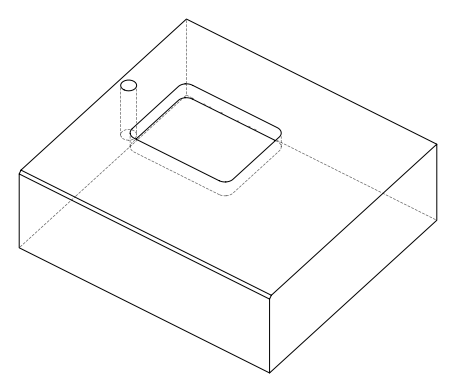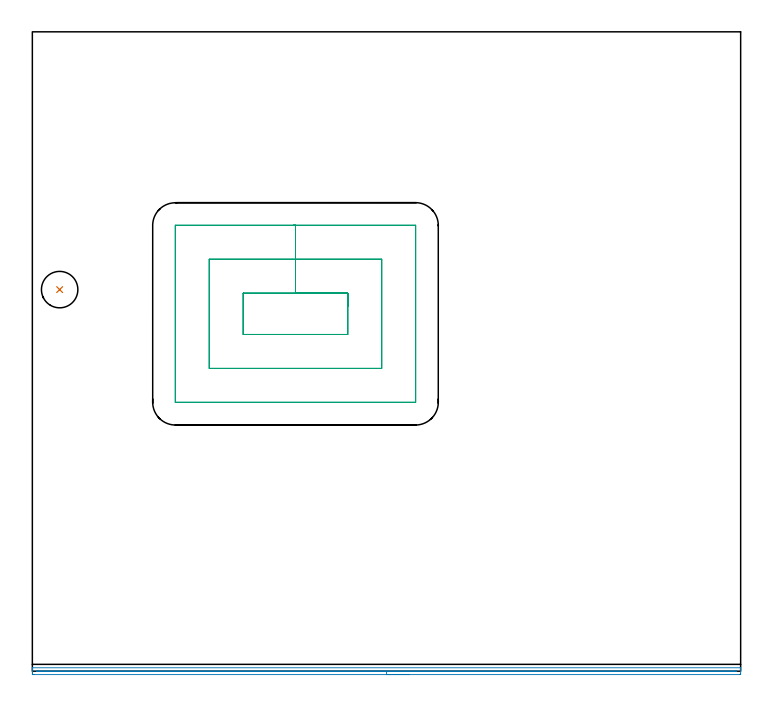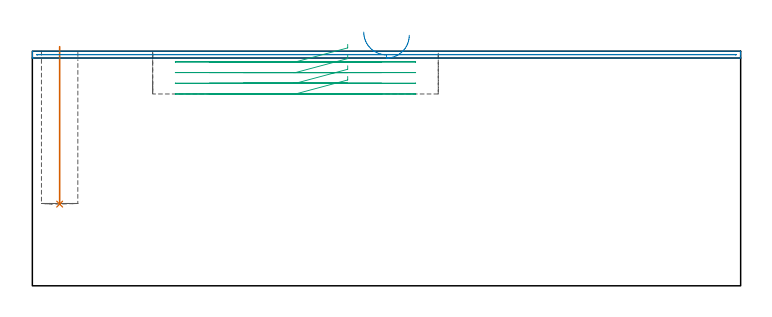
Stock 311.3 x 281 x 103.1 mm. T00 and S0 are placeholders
(PLAN: 3 operations, 2 tool changes, 12.1 min)
(1 INDEXABLE_INSERT_DRILL_BLIND_HOLE_FROM_SOLID | STEP1POCKET | NXT0302_003 | 0.28 min | 13458 mm3)
(2 AREA_MILL | FG_CHAMFER_SURFACE | UGT0205_001 | 5.12 min | 1399 mm3)
(3 MILL_RECTANGULAR_POCKET | POCKET_RECTANGULAR_STRAIGHT | UGT0201_135 | Follow Part, ap 4.975, ae 75% | 6.68 min | 228932 mm3)
(TOOL NXT0302_003 | Index. Insert Drill 16mm [880-D1600L20-05] | D16 PA176 FL80 Z2)
(TOOL UGT0205_001 | Chamfer Mill 20 x 3 x 45 deg. | D20 FL50 Z2)
(TOOL UGT0201_135 | Carbide End Mill 19.9 | D19.9 FL30 Z4)
(OP 1 INDEXABLE_INSERT_DRILL_BLIND_HOLE_FROM_SOLID)
G17 G21 G94 G90
T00 M6
G54
G17 G0 G90 X12. Y167.7 S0 M3
G43 Z113.1 H1
G94 G81 G98 Z35.9 F250. R105.1
G80
M5
M2
(OP 2 AREA_MILL)
G17 G21 G94 G90
T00 M6
G54
G17 G0 G90 X165.65 Y-1.5 S1061 M3
G43 Z113.1 H0
Z110.1
G94 G1 X165.612 Z109.228 F250.
X165.498 Z108.363
X165.309 Z107.512
X165.047 Z106.68
X164.713 Z105.874
X164.31 Z105.1
X163.842 Z104.364
X163.31 Z103.672
X162.721 Z103.029
X162.078 Z102.44
X161.386 Z101.908
X160.65 Z101.44
X159.876 Z101.037
X159.07 Z100.703
X158.238 Z100.441
X157.386 Z100.252
X156.522 Z100.138
X155.65 Z100.1
X0.621
X0.477 Y-1.499 Z100.101
X0.002 Y-1.491 Z100.105
X0. Y-1.24 Z100.357
Y-0.893 Z100.704
Y-0.347 Z101.249
Y0. Z101.595
Y0.695 Z102.294
Y1.027 Z102.627
X0.007 Y1.44 Z103.031
X0.01 Y1.497 Z103.088
X0.174 Y1.5 Z103.1
X311.126
X311.29 Y1.497 Z103.088
X311.293 Y1.44 Z103.031
X311.3 Y1.027 Z102.627
Y0.695 Z102.294
Y0. Z101.595
Y-1.24 Z100.357
X311.298 Y-1.491 Z100.105
X310.822 Y-1.5 Z100.1
X155.65
Y-0.086 Z101.514
X2.322
X2.15 Y-0.084 Z101.516
X2.036 Y-0.08 Z101.52
X2.008 Y-0.078 Z101.522
X2.005 Y-0.074 Z101.526
X2.003 Y-0.058 Z101.542
Y0. Z101.6
X2.006 Y0.05 Z101.65
X2.009 Y0.07 Z101.67
X2.066 Y0.079 Z101.679
X2.236 Y0.083 Z101.683
X2.322 Y0.085 Z101.685
X308.978
X309.15 Y0.084 Z101.684
X309.263 Y0.08 Z101.68
X309.292 Y0.078 Z101.678
X309.294 Y0.074 Z101.674
X309.297 Y0.058 Z101.658
Y0. Z101.6
X309.294 Y-0.05 Z101.55
X309.291 Y-0.071 Z101.529
X309.234 Y-0.079 Z101.521
X309.064 Y-0.084 Z101.516
X308.978 Y-0.085 Z101.515
X155.65 Y-0.086 Z101.514
X154.778 Z101.552
X153.914 Z101.666
X153.062 Z101.855
X152.23 Z102.117
X151.424 Z102.451
X150.65 Z102.854
X149.914 Z103.323
X149.222 Z103.854
X148.579 Z104.443
X147.99 Z105.086
X147.458 Z105.778
X146.99 Z106.514
X146.587 Z107.288
X146.253 Z108.094
X145.991 Z108.926
X145.802 Z109.778
X145.688 Z110.643
X145.65 Z111.514
G0 Z113.1
M5
M2
(OP 3 MILL_RECTANGULAR_POCKET)
G17 G21 G94 G90
T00 M6
G54
G17 G0 G90 X138.6 Y160.313 S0 M3
G43 Z113.1 H0
Z106.1
G94 G1 Y166.1 Z104.549 F250.
X115.65 Z98.4
X92.7 F500.
Y148.
X138.6
Y166.1
X115.65
Y181.025
X77.775
Y133.075
X153.525
Y181.025
X115.65
Y195.95
X62.9
X62.87 Y195.952
X62.848 Y195.93
X62.85 Y195.9
Y118.2
X62.848 Y118.17
X62.87 Y118.148
X62.9 Y118.15
X168.4
X168.43 Y118.148
X168.452 Y118.17
X168.45 Y118.2
Y195.9
X168.452 Y195.93
X168.43 Y195.952
X168.4 Y195.95
X115.65
X114.65
G0 X138.6 Y160.313 Z101.4
G1 Y166.1 Z99.849 F250.
X115.65 Z93.7
X92.7 F500.
Y148.
X138.6
Y166.1
X115.65
Y181.025
X77.775
Y133.075
X153.525
Y181.025
X115.65
Y195.95
X62.9
X62.87 Y195.952
X62.848 Y195.93
X62.85 Y195.9
Y118.2
X62.848 Y118.17
X62.87 Y118.148
X62.9 Y118.15
X168.4
X168.43 Y118.148
X168.452 Y118.17
X168.45 Y118.2
Y195.9
X168.452 Y195.93
X168.43 Y195.952
X168.4 Y195.95
X115.65
X114.65
G0 X138.6 Y160.313 Z96.7
G1 Y166.1 Z95.149 F250.
X115.65 Z89.
X92.7 F500.
Y148.
X138.6
Y166.1
X115.65
Y181.025
X77.775
Y133.075
X153.525
Y181.025
X115.65
Y195.95
X62.9
X62.87 Y195.952
X62.848 Y195.93
X62.85 Y195.9
Y118.2
X62.848 Y118.17
X62.87 Y118.148
X62.9 Y118.15
X168.4
X168.43 Y118.148
X168.452 Y118.17
X168.45 Y118.2
Y195.9
X168.452 Y195.93
X168.43 Y195.952
X168.4 Y195.95
X115.65
X114.65
G0 X138.6 Y160.313 Z92.
G1 Y166.1 Z90.449 F250.
X115.65 Z84.3
X92.7 F500.
Y148.
X138.6
Y166.1
X115.65
Y181.025
X77.775
Y133.075
X153.525
Y181.025
X115.65
Y195.95
X62.9
X62.87 Y195.952
X62.848 Y195.93
X62.85 Y195.9
Y118.2
X62.848 Y118.17
X62.87 Y118.148
X62.9 Y118.15
X168.4
X168.43 Y118.148
X168.452 Y118.17
X168.45 Y118.2
Y195.9
X168.452 Y195.93
X168.43 Y195.952
X168.4 Y195.95
X115.65
X114.65
G0 Z113.1
M5
M2
